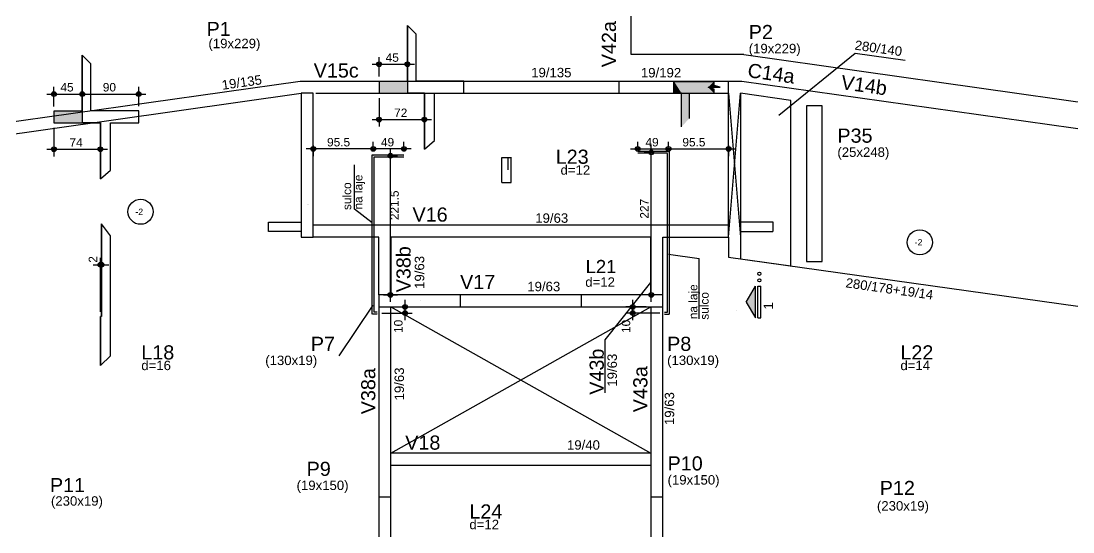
# Model space of a CAD drawing. Header units: millimetres. Extents: x 36428 to 40439, y 1072 to 6380.
# Drawn here: x 37424 to 39098, y 3107 to 3921 of the extents above; entities that cross this region are included whole.
import ezdxf

# ---------------------------------------------------------------- set-up
doc = ezdxf.new("R2010")
doc.units = ezdxf.units.MM
doc.linetypes.add('ESTILO_TQS_0001', pattern=[1, 0.7, -0.3])
for name, color, linetype in [('1', 4, 'Continuous'), ('10', 13, 'Continuous'), ('11', 22, 'Continuous'), ('12', 3, 'Continuous'), ('13', 76, 'Continuous'), ('18', 9, 'Continuous'), ('211', 7, 'ESTILO_TQS_0001'), ('241', 12, 'Continuous'), ('242', 3, 'Continuous'), ('26', 1, 'Continuous'), ('27', 10, 'Continuous'), ('3', 2, 'Continuous'), ('30', 15, 'Continuous'), ('4', 1, 'Continuous'), ('42', 7, 'Continuous'), ('6', 6, 'Continuous'), ('8', 5, 'Continuous'), ('9', 3, 'Continuous')]:
    doc.layers.add(name, color=color, linetype=linetype)
doc.styles.get("Standard").update_dxf_attribs({"font": 'arial.ttf'})

msp = doc.modelspace()

# ---------------------------------------------------------------- linework, layer by layer
for p, q in [((38578.48, 3473.26), (38593.48, 3498.26)), ((38593.48, 3448.26), (38593.48, 3498.26)), ((38596.98, 3448.26), (38596.98, 3498.26)), ((38596.98, 3498.26), (38601.98, 3498.26)), ((38601.98, 3448.26), (38601.98, 3498.26)), ((38578.48, 3473.26), (38593.48, 3448.26)), ((38596.98, 3448.26), (38601.98, 3448.26))]:
    msp.add_line(p, q)
msp.add_lwpolyline([(38527.35, 3805.58), (38527.35, 3811.91), (38517.85, 3815.08), (38536.85, 3815.08), (38527.35, 3818.24), (38527.35, 3824.58)])
for centre in [(38599.48, 3518.26), (38599.48, 3507.95)]:
    msp.add_circle(centre, 2.5)
at = {"layer": '1'}
for p, q in [((38395.28, 3867.5), (38395.28, 4320.08)), ((38574.58, 3867.5), (38395.28, 3867.5)), ((38574.58, 3867.5), (40336.7, 3617.81)), ((37868.57, 3824.58), (37271.78, 3740.01)), ((37952.78, 3824.58), (37881.78, 3824.58)), ((38376.28, 3824.58), (37952.78, 3824.58)), ((38376.78, 3824.58), (38219.78, 3824.58)), ((38376.28, 3805.58), (38376.28, 3824.58)), ((38550.28, 3576.58), (38550.28, 3824.58)), ((38571.56, 3824.58), (38550.28, 3824.58)), ((40336.7, 3574.45), (38571.56, 3824.58)), ((37993.78, 3576.58), (37889.28, 3576.58)), ((37993.78, 3484.58), (37993.78, 3576.58)), ((38012.78, 3576.58), (38012.78, 3484.58)), ((38426.78, 3576.58), (38012.78, 3576.58)), ((38426.78, 3484.58), (38426.78, 3576.58)), ((38445.78, 3484.58), (38445.78, 3576.58)), ((38550.28, 3576.58), (38550.28, 3544.8)), ((38550.28, 3544.8), (40337.2, 3293.56))]:
    msp.add_line(p, q, dxfattribs=at)
for points in [[(37881.78, 3824.58), (37868.57, 3824.58)], [(38059.28, 3824.58), (38019.28, 3824.58)], [(38550.28, 3824.58), (38376.78, 3824.58)], [(37373.12, 3735.18), (37870.28, 3805.63)], [(37881.78, 3805.58), (37881.78, 3805.58)], [(37893.28, 3805.58), (38039.28, 3805.58)], [(38039.28, 3805.58), (38386.28, 3805.58)], [(38386.28, 3805.58), (38550.28, 3805.58)], [(38550.28, 3595.58), (37889.28, 3595.58)], [(38445.78, 3576.58), (38550.28, 3576.58)], [(38210.28, 3484.58), (38123.78, 3484.58)], [(38315.78, 3484.58), (38210.28, 3484.58)], [(37993.78, 3465.58), (37993.78, 3223.08)], [(38012.78, 3232.58), (38012.78, 3465.58)], [(38123.78, 3465.58), (38219.78, 3465.58)], [(38219.78, 3465.58), (38315.78, 3465.58)], [(38426.78, 3465.58), (38426.78, 3232.58)], [(38445.78, 3223.08), (38445.78, 3465.58)], [(38012.78, 3162.58), (38012.78, 3232.58)], [(38426.78, 3232.58), (38012.78, 3232.58)], [(38426.78, 3232.58), (38426.78, 3162.58)], [(37993.78, 3223.08), (37993.78, 3162.58)], [(38445.78, 3162.58), (38445.78, 3223.08)], [(38012.78, 3213.58), (38426.78, 3213.58)]]:
    msp.add_lwpolyline(points, dxfattribs=at)
at = {"layer": '18'}
for p, q in [((38039.28, 3824.58), (38039.28, 3913.76)), ((38053.28, 3824.76), (38053.28, 3899.76)), ((37521.62, 3777.29), (37521.62, 3866.48)), ((37535.62, 3777.48), (37535.62, 3852.48)), ((38129.28, 3824.76), (38053.28, 3824.76)), ((38129.28, 3805.58), (38129.28, 3824.76)), ((38066.28, 3805.58), (38039.28, 3805.58)), ((38066.28, 3716.58), (38066.28, 3805.58)), ((38082.28, 3730.58), (38082.28, 3805.58)), ((38082.28, 3805.58), (38129.28, 3805.58)), ((37611.62, 3777.48), (37535.62, 3777.48)), ((37611.62, 3758.29), (37611.62, 3777.48)), ((37550.62, 3758.29), (37521.62, 3758.29)), ((37550.62, 3669.29), (37550.62, 3758.29)), ((37566.62, 3683.29), (37566.62, 3758.29)), ((37566.62, 3758.29), (37611.62, 3758.29)), ((37552.62, 3450.07), (37552.62, 3597.83)), ((37566.62, 3387.81), (37566.62, 3578.53)), ((37550.62, 3372.29), (37550.62, 3450.07))]:
    msp.add_line(p, q, dxfattribs=at)
for points in [[(38039.28, 3824.58), (37994.28, 3824.58), (37994.28, 3805.58), (38039.28, 3805.58)], [(38475.53, 3752.04), (38475.53, 3805.58), (38463.53, 3805.58), (38463.53, 3824.58), (38527.35, 3824.58)], [(38487.53, 3805.58), (38487.53, 3765.36)], [(38487.53, 3805.58), (38527.35, 3805.58)], [(37521.62, 3777.29), (37476.62, 3777.29), (37476.62, 3758.29), (37521.62, 3758.29)]]:
    msp.add_lwpolyline(points, dxfattribs=at)
at = {"layer": '211'}
for points in [[(37991.28, 3454.07), (37983.28, 3454.07), (37983.28, 3707.58), (38033.78, 3707.58)], [(37991.28, 3457.07), (37986.28, 3457.07), (37986.28, 3704.58), (38033.78, 3704.58)], [(38448.29, 3454.07), (38456.28, 3454.07), (38456.28, 3713.08), (38405.78, 3713.08)], [(38448.29, 3457.07), (38453.28, 3457.07), (38453.28, 3710.08), (38405.78, 3710.08)]]:
    msp.add_lwpolyline(points, dxfattribs=at)
at = {"layer": '241'}
for p, q in [((38012.78, 3232.58), (38426.78, 3465.58)), ((38012.78, 3465.58), (38426.78, 3232.58))]:
    msp.add_line(p, q, dxfattribs=at)
at = {"layer": '242'}
for p, q in [((38559.78, 3691.08), (38559.78, 3691.08)), ((37879.78, 3628.08), (37879.78, 3628.08)), ((37881.78, 3628.08), (37881.78, 3628.08)), ((38059.28, 3475.08), (38059.28, 3475.08)), ((38380.78, 3475.08), (38380.78, 3475.08)), ((38562.49, 3460.55), (38562.49, 3460.55))]:
    msp.add_line(p, q, dxfattribs=at)
at = {"layer": '26'}
for p, q in [((38630.43, 3770.55), (38751.96, 3869.61)), ((38751.96, 3869.61), (38831.65, 3858.54)), ((37955.08, 3621.04), (37955.08, 3691.89)), ((37983.28, 3599.14), (37955.08, 3621.04)), ((38454.78, 3549.41), (38503.32, 3542.63)), ((38503.32, 3446.36), (38503.32, 3542.63)), ((38353.86, 3412.82), (38426.78, 3504.35)), ((37930.86, 3387.73), (37984.78, 3468.05)), ((38353.86, 3328.7), (38353.86, 3412.82))]:
    msp.add_line(p, q, dxfattribs=at)
at = {"layer": '26', "color": 3, "linetype": 'Continuous'}
for p, q in [((37983.03, 3851.69), (38050.53, 3851.69)), ((37994.28, 3832.08), (37994.28, 3862.94)), ((38039.28, 3857.74), (38039.28, 3857.74)), ((38039.28, 3850.24), (38039.28, 3840.44)), ((37994.28, 3824.58), (37994.28, 3824.58)), ((37465.37, 3804.41), (37532.87, 3804.41)), ((37476.62, 3784.79), (37476.62, 3815.66)), ((37510.37, 3804.41), (37622.87, 3804.41)), ((37521.62, 3784.79), (37521.62, 3815.66)), ((37521.62, 3810.46), (37521.62, 3810.46)), ((37521.62, 3802.96), (37521.62, 3793.16)), ((37611.62, 3784.98), (37611.62, 3815.66)), ((37994.28, 3805.58), (37994.28, 3805.58)), ((38066.28, 3805.58), (38066.28, 3805.58)), ((37994.28, 3798.08), (37994.28, 3752.47)), ((38066.28, 3798.08), (38066.28, 3752.47)), ((37476.62, 3777.29), (37476.62, 3777.29)), ((37521.62, 3777.29), (37521.62, 3777.29)), ((37611.62, 3777.48), (37611.62, 3777.48)), ((37476.62, 3758.29), (37476.62, 3758.29)), ((37476.62, 3750.79), (37476.62, 3705.19)), ((37550.62, 3758.29), (37550.62, 3758.29)), ((37550.62, 3750.79), (37550.62, 3705.19)), ((37983.03, 3763.72), (38077.53, 3763.72)), ((37996.03, 3716.94), (37878.03, 3716.94)), ((37889.28, 3729.77), (37889.28, 3729.77)), ((37889.28, 3722.27), (37889.28, 3705.69)), ((38045.03, 3716.94), (37973.53, 3716.94)), ((37984.78, 3713.58), (37984.78, 3728.19)), ((37984.78, 3713.58), (37984.78, 3728.19)), ((38012.22, 3473.33), (38012.22, 3717.33)), ((38033.78, 3713.58), (38033.78, 3728.19)), ((38394.53, 3716.94), (38466.03, 3716.94)), ((38405.78, 3719.08), (38405.78, 3728.19)), ((38427.34, 3473.33), (38427.34, 3722.83)), ((38443.53, 3716.94), (38561.53, 3716.94)), ((38454.78, 3719.08), (38454.78, 3728.19)), ((38454.78, 3719.08), (38454.78, 3728.19)), ((38550.28, 3729.77), (38550.28, 3729.77)), ((38550.28, 3722.27), (38550.28, 3705.69)), ((37465.37, 3716.44), (37561.87, 3716.44)), ((37984.78, 3706.08), (37984.78, 3706.08)), ((37984.78, 3706.08), (37984.78, 3706.08)), ((38009.48, 3706.08), (38009.48, 3706.08)), ((38016.98, 3706.08), (38023.47, 3706.08)), ((38033.78, 3706.08), (38033.78, 3706.08)), ((38405.78, 3711.58), (38405.78, 3711.58)), ((38422.59, 3711.58), (38416.09, 3711.58)), ((38430.09, 3711.58), (38430.09, 3711.58)), ((38454.78, 3711.58), (38454.78, 3711.58)), ((38454.78, 3711.58), (38454.78, 3711.58)), ((37539.37, 3532.59), (37563.87, 3532.59)), ((37550.62, 3457.57), (37550.62, 3543.84)), ((37552.62, 3457.57), (37552.62, 3543.84)), ((37993.78, 3484.58), (37993.78, 3484.58)), ((38001.28, 3484.58), (38023.47, 3484.58)), ((38438.28, 3484.58), (38416.09, 3484.58)), ((38445.78, 3484.58), (38445.78, 3484.58)), ((37993.78, 3465.58), (37993.78, 3465.58)), ((38001.28, 3465.58), (38046.76, 3465.58)), ((38035.51, 3444.32), (38035.51, 3476.83)), ((38419.28, 3465.58), (38386.68, 3465.58)), ((38397.93, 3444.32), (38397.93, 3476.83)), ((38426.78, 3465.58), (38426.78, 3465.58)), ((37550.62, 3450.07), (37550.62, 3450.07)), ((37552.62, 3450.07), (37552.62, 3450.07)), ((37991.28, 3455.57), (37991.28, 3455.57)), ((37998.78, 3455.57), (38046.76, 3455.57)), ((38440.79, 3455.57), (38386.68, 3455.57)), ((38448.29, 3455.57), (38448.29, 3455.57))]:
    msp.add_line(p, q, dxfattribs=at)
for centre, radius in [((37994.28, 3851.69), 3.75), ((37994.28, 3851.69), 1.87), ((38039.28, 3851.69), 3.75), ((38039.28, 3851.69), 1.87), ((37476.62, 3804.41), 3.75), ((37476.62, 3804.41), 1.87), ((37521.62, 3804.41), 3.75), ((37521.62, 3804.41), 3.75), ((37521.62, 3804.41), 1.87), ((37521.62, 3804.41), 1.87), ((37611.62, 3804.41), 3.75), ((37611.62, 3804.41), 1.87), ((37994.28, 3763.72), 3.75), ((38066.28, 3763.72), 3.75), ((37994.28, 3763.72), 1.87), ((38066.28, 3763.72), 1.87), ((37476.62, 3716.44), 3.75), ((37476.62, 3716.44), 1.87), ((37550.62, 3716.44), 3.75), ((37550.62, 3716.44), 1.87), ((37889.28, 3716.94), 3.75), ((37889.28, 3716.94), 1.87), ((37984.78, 3716.94), 3.75), ((37984.78, 3716.94), 3.75), ((37984.78, 3716.94), 1.87), ((37984.78, 3716.94), 1.87), ((38033.78, 3716.94), 3.75), ((38033.78, 3716.94), 1.87), ((38405.78, 3716.94), 3.75), ((38405.78, 3716.94), 1.87), ((38454.78, 3716.94), 3.75), ((38454.78, 3716.94), 3.75), ((38454.78, 3716.94), 1.87), ((38454.78, 3716.94), 1.87), ((38550.28, 3716.94), 3.75), ((38550.28, 3716.94), 1.87), ((38012.22, 3706.08), 3.75), ((38012.22, 3706.08), 1.87), ((38427.34, 3711.58), 3.75), ((38427.34, 3711.58), 1.87), ((37550.62, 3532.59), 3.75), ((37550.62, 3532.59), 1.87), ((37552.62, 3532.59), 3.75), ((37552.62, 3532.59), 1.87), ((38012.22, 3484.58), 3.75), ((38012.22, 3484.58), 1.87), ((38427.34, 3484.58), 3.75), ((38427.34, 3484.58), 1.87), ((38035.51, 3465.58), 3.75), ((38035.51, 3465.58), 1.87), ((38397.93, 3465.58), 3.75), ((38397.93, 3465.58), 1.87), ((38035.51, 3455.57), 3.75), ((38035.51, 3455.57), 1.87), ((38397.93, 3455.57), 3.75), ((38397.93, 3455.57), 1.87)]:
    msp.add_circle(centre, radius, dxfattribs=at)
at = {"layer": '26'}
for centre in [(37614.53, 3616.97), (38854.78, 3568.27)]:
    msp.add_circle(centre, 20, dxfattribs=at)
at = {"layer": '27'}
msp.add_lwpolyline([(38649.28, 3794.29), (38569.28, 3805.63), (38569.28, 3542.12), (38649.28, 3530.88), (38649.28, 3794.29)], dxfattribs=at)
for points in [[(38593.48, 3498.26), (38578.48, 3473.26), (38593.48, 3448.26)], [(38593.48, 3498.26), (38593.48, 3448.26), (38593.48, 3448.26)], [(38593.48, 3498.26), (38593.48, 3448.26), (38593.48, 3498.26)]]:
    msp.add_solid(points, dxfattribs=at)
at = {"layer": '3'}
for points in [[(37870.28, 3576.58), (37889.28, 3576.58), (37889.28, 3805.58), (37870.28, 3805.58), (37870.28, 3576.58)], [(37993.78, 3465.58), (38123.78, 3465.58), (38123.78, 3484.58), (37993.78, 3484.58), (37993.78, 3465.58)], [(38315.78, 3465.58), (38445.78, 3465.58), (38445.78, 3484.58), (38315.78, 3484.58), (38315.78, 3465.58)], [(37993.78, 3012.58), (38012.78, 3012.58), (38012.78, 3162.58), (37993.78, 3162.58), (37993.78, 3012.58)], [(38426.78, 3012.58), (38445.78, 3012.58), (38445.78, 3162.58), (38426.78, 3162.58), (38426.78, 3012.58)]]:
    msp.add_lwpolyline(points, dxfattribs=at)
at = {"layer": '30'}
for points in [[(38053.28, 3899.76), (38039.28, 3913.76), (38039.28, 3805.58), (38066.28, 3805.58), (38066.28, 3716.58), (38082.28, 3730.58), (38082.28, 3805.58), (38129.28, 3805.58), (38129.28, 3824.76), (38053.28, 3824.76), (38053.28, 3899.76)], [(37535.62, 3852.48), (37521.62, 3866.48), (37521.62, 3758.29), (37550.62, 3758.29), (37550.62, 3669.29), (37566.62, 3683.29), (37566.62, 3758.29), (37611.62, 3758.29), (37611.62, 3777.48), (37535.62, 3777.48), (37535.62, 3852.48)], [(37550.62, 3450.07), (37550.62, 3372.29), (37566.62, 3387.81), (37566.62, 3578.53), (37552.62, 3597.83), (37552.62, 3450.07), (37550.62, 3450.07)]]:
    msp.add_lwpolyline(points, dxfattribs=at)
for points in [[(38039.28, 3824.58), (37994.28, 3824.58), (37994.28, 3805.58)], [(38039.28, 3824.58), (37994.28, 3805.58), (38039.28, 3805.58)], [(38039.28, 3824.58), (38039.28, 3805.58), (38039.28, 3824.58)], [(38463.53, 3824.58), (38463.53, 3805.58), (38475.53, 3805.58)], [(38463.53, 3824.58), (38475.53, 3805.58), (38527.35, 3824.58)], [(38527.35, 3824.58), (38475.53, 3805.58), (38487.53, 3805.58)], [(38517.85, 3815.08), (38527.35, 3824.58), (38487.53, 3805.58)], [(38527.35, 3818.24), (38527.35, 3824.58), (38517.85, 3815.08)], [(38536.85, 3815.08), (38527.35, 3818.24), (38517.85, 3815.08)], [(38487.53, 3805.58), (38475.53, 3805.58), (38487.53, 3765.36)], [(38475.53, 3805.58), (38475.53, 3752.04), (38487.53, 3765.36)], [(38517.85, 3815.08), (38487.53, 3805.58), (38527.35, 3805.58)], [(38517.85, 3815.08), (38527.35, 3805.58), (38527.35, 3811.91)], [(37521.62, 3777.29), (37476.62, 3777.29), (37476.62, 3758.29)], [(37521.62, 3777.29), (37476.62, 3758.29), (37521.62, 3758.29)], [(37521.62, 3777.29), (37521.62, 3758.29), (37521.62, 3777.29)]]:
    msp.add_solid(points, dxfattribs=at)
at = {"layer": '4'}
msp.add_line((37893.28, 3576.58), (37889.28, 3576.58), dxfattribs=at)
msp.add_lwpolyline([(38674.28, 3537.58), (38699.28, 3537.58), (38699.28, 3785.58), (38674.28, 3785.58), (38674.28, 3537.58)], dxfattribs=at)
at = {"layer": '42'}
for p, q in [((38189.28, 3663.67), (38189.28, 3703.58)), ((38189.28, 3703.58), (38204.28, 3703.58)), ((38199.78, 3683.62), (38199.78, 3703.58)), ((38204.28, 3663.67), (38204.28, 3703.67)), ((38189.28, 3663.67), (38204.28, 3663.67))]:
    msp.add_line(p, q, dxfattribs=at)
msp.add_lwpolyline([(37818.29, 3600.58), (37870.28, 3600.58), (37870.28, 3585.58), (37818.29, 3585.58), (37818.29, 3600.58)], dxfattribs=at)
at = {"layer": '42', "linetype": 'ESTILO_TQS_0001'}
msp.add_lwpolyline([(38621.28, 3600.58), (38569.28, 3600.58), (38569.28, 3585.58), (38621.28, 3585.58), (38621.28, 3600.58)], dxfattribs=at)
at = {"layer": '6'}
for p, q in [((38550.28, 3805.58), (38569.28, 3576.58)), ((38550.28, 3576.58), (38569.28, 3805.58))]:
    msp.add_line(p, q, dxfattribs=at)

# ---------------------------------------------------------------- texts
at = {"layer": '10'}
for s, height, p in [('L23', 22.5, (38275.27, 3693.33)), ('L21', 21, (38322.9, 3519.24)), ('L18', 22.5, (37615.71, 3381.84)), ('L22', 22.5, (38823.86, 3381.84)), ('L24', 22.5, (38137.88, 3128.61))]:
    msp.add_text(s, height=height, dxfattribs=at).set_placement(p)
at = {"layer": '11'}
for s, rotation, p in [('280/140', 351.935, (38750.4, 3875.22)), ('19/135', 8.065, (37744.98, 3811.1)), ('19/63', 90, (38065.97, 3494.2)), ('280/178+19/14', 351.935, (38735.92, 3496.78)), ('19/63', 90, (38372.62, 3338.53)), ('19/63', 90, (38033.8, 3316.6)), ('19/63', 90, (38463.77, 3277.4))]:
    msp.add_text(s, height=15, rotation=rotation, dxfattribs=at).set_placement(p)
for s, p in [('19/135', (38236.25, 3831.09)), ('19/192', (38410.85, 3830.87)), ('19/63', (38242.73, 3599.43)), ('19/63', (38230.03, 3490.47)), ('19/40', (38293.21, 3238.2))]:
    msp.add_text(s, height=15, dxfattribs=at).set_placement(p)
at = {"layer": '12'}
for s, p in [('(19x229)', (37722.57, 3877.41)), ('(19x229)', (38582.44, 3869.34)), ('(25x248)', (38723.57, 3704.4)), ('(130x19)', (37812.97, 3372.92)), ('(130x19)', (38452.58, 3373.01)), ('(19x150)', (38453.31, 3182.64)), ('(19x150)', (37862.85, 3173.96)), ('(230x19)', (37471.9, 3149.06)), ('(230x19)', (38786.52, 3141.28))]:
    msp.add_text(s, height=15, dxfattribs=at).set_placement(p)
at = {"layer": '13'}
for s, p in [('d=12', (38282.94, 3675.95)), ('d=12', (38322.34, 3497.58)), ('d=16', (37615.71, 3364.84)), ('d=14', (38823.86, 3364.84)), ('d=12', (38137.88, 3111.61))]:
    msp.add_text(s, height=15, dxfattribs=at).set_placement(p)
at = {"layer": '26', "color": 3, "linetype": 'Continuous'}
for s, p in [('45', (38004.63, 3855.74)), ('45', (37486.97, 3808.46)), ('90', (37554.47, 3808.46)), ('72', (38018.13, 3767.77)), ('74', (37501.47, 3720.49)), ('95.5', (37911.38, 3720.99)), ('49', (37997.13, 3720.99)), ('49', (38418.13, 3720.99)), ('95.5', (38476.88, 3720.99))]:
    msp.add_text(s, height=13.5, dxfattribs=at).set_placement(p)
at = {"layer": '26'}
for s, p in [('na laje', (37967.66, 3620.6)), ('sulco', (37949.76, 3619.78)), ('na laje', (38500.74, 3445.91)), ('sulco', (38518.65, 3445.1))]:
    msp.add_text(s, height=13.5, rotation=90, dxfattribs=at).set_placement(p)
at = {"layer": '26', "color": 3, "linetype": 'Continuous'}
for s, p in [('221.5', (38025.46, 3603.66)), ('227', (38423.05, 3606.01)), ('2', (37545.5, 3535.89)), ('10', (38031.46, 3424.07)), ('10', (38393.88, 3424.07))]:
    msp.add_text(s, height=13.5, rotation=90, dxfattribs=at).set_placement(p)
at = {"layer": '26'}
for p in [(37606.23, 3611.97), (38846.48, 3563.27)]:
    msp.add_text('-2', height=10, dxfattribs=at).set_placement(p)
at = {"layer": '8'}
for s, height, rotation, p in [('V42a', 22.5, 90, (38371.16, 3847.08)), ('C14a', 22.5, 351.935, (38579.56, 3831.47)), ('V14b', 22.5, 351.93485, (38728.1, 3812.48)), ('V38b', 22.5, 90, (38044.32, 3488.74)), ('1', 15, 90, (38621.27, 3461.37)), ('V43b', 22.5, 90, (38351.77, 3325.66)), ('V38a', 22.5, 90, (37988.16, 3294.59)), ('V43a', 22.5, 90, (38421.16, 3297.83))]:
    msp.add_text(s, height=height, rotation=rotation, dxfattribs=at).set_placement(p)
for s, p in [('V15c', (37890.13, 3830.66)), ('V16', (38047.39, 3601.29)), ('V17', (38123.09, 3493.91)), ('V18', (38035.78, 3238.2))]:
    msp.add_text(s, height=22.5, dxfattribs=at).set_placement(p)
at = {"layer": '9'}
for s, p in [('P1', (37719.64, 3896.78)), ('P2', (38582.44, 3891.84)), ('P35', (38723.57, 3726.9)), ('P7', (37885.52, 3395.44)), ('P8', (38452.58, 3395.51)), ('P9', (37878.85, 3196.46)), ('P10', (38453.31, 3205.14)), ('P11', (37470.28, 3170.58)), ('P12', (38790.96, 3166.03))]:
    msp.add_text(s, height=22.5, dxfattribs=at).set_placement(p)

doc.saveas('drawing.dxf')
